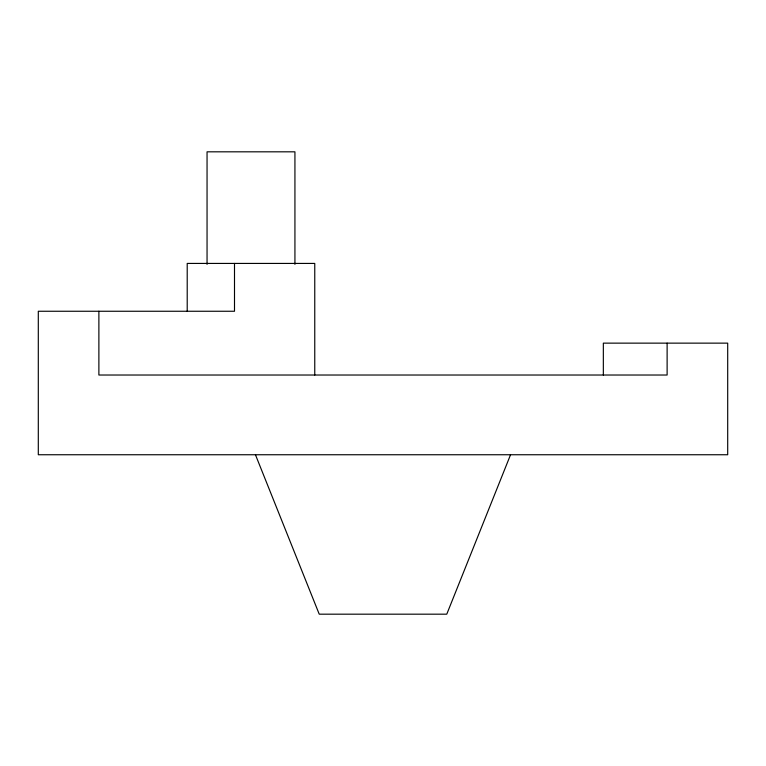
<?xml version="1.0" encoding="UTF-8"?>
<svg xmlns="http://www.w3.org/2000/svg" width="766" height="766" viewBox="0 0 766 766"><rect width="100%" height="100%" fill="white"/><g stroke="black" fill="none" stroke-linecap="round" stroke-linejoin="round"><path stroke-width="1.15" d="M510.549 454.745L446.77 614.179L319.231 614.179L255.451 454.745M667.119 343.139L667.119 375.024L98.881 375.024L98.881 311.255M603.34 375.024L603.34 343.139L727.7 343.139L727.7 454.745L38.3 454.745L38.3 311.255L234.501 311.255L234.501 263.427M314.759 375.024L314.759 263.427L187.21 263.427L187.21 311.255M294.929 264.375L294.929 151.821L207.05 151.821L207.05 264.375"/></g></svg>
